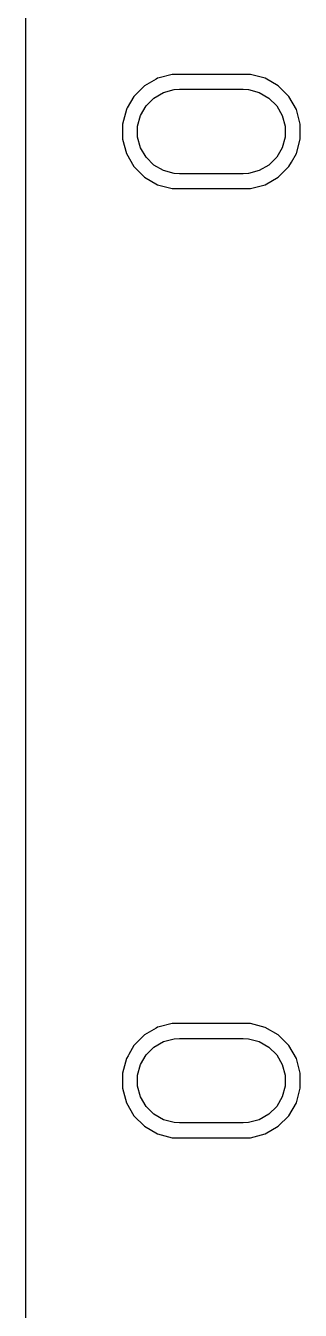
# Model space of a CAD drawing. Header units: inches. Extents: x 5.14 to 7.4, y -4.57 to -3.18.
# Drawn here: x 5.1406 to 5.2428, y -4.136 to -3.6575 of the extents above; entities that cross this region are included whole.
import ezdxf

# ---------------------------------------------------------------- set-up
doc = ezdxf.new("R2010")
doc.units = ezdxf.units.IN
doc.header["$MEASUREMENT"] = 0
doc.layers.add('In2.Cu', color=33, linetype='CONTINUOUS', true_color=0xce7d2c)

msp = doc.modelspace()

# ---------------------------------------------------------------- linework, layer by layer
at = {"layer": 'In2.Cu', "linetype": 'CONTINUOUS'}
for p, q in [((5.14062, -3.69411), (5.14062, -3.62668)), ((5.18911, -3.67741), (5.18482, -3.67989)), ((5.18963, -3.67701), (5.18911, -3.67741)), ((5.19029, -3.67692), (5.18963, -3.67701)), ((5.19507, -3.67564), (5.19029, -3.67692)), ((5.2243, -3.67564), (5.19507, -3.67564)), ((5.22971, -3.67709), (5.2243, -3.67564)), ((5.2243, -3.67564), (5.2243, -3.67564)), ((5.23455, -3.67989), (5.22971, -3.67709)), ((5.18086, -3.68385), (5.17842, -3.68807)), ((5.18482, -3.67989), (5.18086, -3.68385)), ((5.18086, -3.68385), (5.18086, -3.68385)), ((5.18086, -3.68385), (5.18086, -3.68385)), ((5.18086, -3.68385), (5.18086, -3.68385)), ((5.18482, -3.67989), (5.18482, -3.67989)), ((5.18538, -3.68732), (5.18829, -3.68442)), ((5.18829, -3.68442), (5.19185, -3.68236)), ((5.19185, -3.68236), (5.19582, -3.6813)), ((5.19582, -3.6813), (5.19787, -3.68116)), ((5.19787, -3.68116), (5.2215, -3.68116)), ((5.2215, -3.68116), (5.22355, -3.6813)), ((5.22355, -3.6813), (5.22752, -3.68236)), ((5.22752, -3.68236), (5.23108, -3.68442)), ((5.23108, -3.68442), (5.23399, -3.68732)), ((5.23851, -3.68385), (5.23455, -3.67989)), ((5.24131, -3.6887), (5.23851, -3.68385)), ((5.17806, -3.6887), (5.17661, -3.69411)), ((5.17812, -3.6886), (5.17806, -3.6887)), ((5.17842, -3.68807), (5.17812, -3.6886)), ((5.17842, -3.68807), (5.17842, -3.68807)), ((5.18332, -3.69088), (5.18538, -3.68732)), ((5.23399, -3.68732), (5.23605, -3.69088)), ((5.24276, -3.69411), (5.24131, -3.6887)), ((5.14062, -4.04765), (5.14062, -3.69411)), ((5.17661, -3.69411), (5.17661, -3.69971)), ((5.18226, -3.69485), (5.18332, -3.69088)), ((5.23605, -3.69088), (5.23711, -3.69485)), ((5.24276, -3.69971), (5.24276, -3.69411)), ((5.18226, -3.69896), (5.18226, -3.69485)), ((5.18332, -3.70294), (5.18226, -3.69896)), ((5.23711, -3.69896), (5.23605, -3.70294)), ((5.23711, -3.69485), (5.23711, -3.69896)), ((5.17661, -3.69971), (5.17806, -3.70512)), ((5.18538, -3.7065), (5.18332, -3.70294)), ((5.23605, -3.70294), (5.23399, -3.7065)), ((5.24131, -3.70512), (5.24276, -3.69971)), ((5.17806, -3.70512), (5.18086, -3.70997)), ((5.18829, -3.7094), (5.18538, -3.7065)), ((5.23399, -3.7065), (5.23108, -3.7094)), ((5.23851, -3.70997), (5.23949, -3.70828)), ((5.23949, -3.70828), (5.24131, -3.70512)), ((5.18086, -3.70997), (5.18482, -3.71393)), ((5.19185, -3.71146), (5.18829, -3.7094)), ((5.19582, -3.71252), (5.19185, -3.71146)), ((5.19787, -3.71266), (5.19582, -3.71252)), ((5.2215, -3.71266), (5.19787, -3.71266)), ((5.22355, -3.71252), (5.2215, -3.71266)), ((5.22752, -3.71146), (5.22355, -3.71252)), ((5.23108, -3.7094), (5.22752, -3.71146)), ((5.23455, -3.71393), (5.23851, -3.70997)), ((5.18482, -3.71393), (5.18967, -3.71673)), ((5.18967, -3.71673), (5.19507, -3.71818)), ((5.2243, -3.71818), (5.22971, -3.71673)), ((5.22971, -3.71673), (5.23455, -3.71393)), ((5.19507, -3.71818), (5.19507, -3.71818)), ((5.19507, -3.71818), (5.2243, -3.71818)), ((5.2243, -3.71818), (5.2243, -3.71818)), ((5.18482, -4.03343), (5.18086, -4.03739)), ((5.18911, -4.03096), (5.18482, -4.03343)), ((5.18482, -4.03343), (5.18482, -4.03343)), ((5.18963, -4.03055), (5.18911, -4.03096)), ((5.19029, -4.03047), (5.18963, -4.03055)), ((5.19507, -4.02919), (5.19029, -4.03047)), ((5.2243, -4.02919), (5.19507, -4.02919)), ((5.22971, -4.03063), (5.2243, -4.02919)), ((5.2243, -4.02919), (5.2243, -4.02919)), ((5.23455, -4.03343), (5.22971, -4.03063)), ((5.23851, -4.03739), (5.23455, -4.03343)), ((5.18086, -4.03739), (5.17894, -4.0407)), ((5.18086, -4.03739), (5.18086, -4.03739)), ((5.18086, -4.03739), (5.18086, -4.03739)), ((5.18538, -4.04087), (5.18829, -4.03796)), ((5.18829, -4.03796), (5.19185, -4.0359)), ((5.19185, -4.0359), (5.19582, -4.03484)), ((5.19582, -4.03484), (5.19787, -4.0347)), ((5.19787, -4.0347), (5.2215, -4.0347)), ((5.2215, -4.0347), (5.22355, -4.03484)), ((5.22355, -4.03484), (5.22752, -4.0359)), ((5.22752, -4.0359), (5.23108, -4.03796)), ((5.23108, -4.03796), (5.23399, -4.04087)), ((5.24131, -4.04224), (5.23851, -4.03739)), ((5.17806, -4.04224), (5.17661, -4.04765)), ((5.17868, -4.04116), (5.17806, -4.04224)), ((5.17894, -4.0407), (5.17868, -4.04116)), ((5.17894, -4.0407), (5.17894, -4.0407)), ((5.18332, -4.04443), (5.18538, -4.04087)), ((5.23399, -4.04087), (5.23605, -4.04443)), ((5.24276, -4.04765), (5.24131, -4.04224)), ((5.14062, -4.10766), (5.14062, -4.04765)), ((5.17661, -4.04765), (5.17661, -4.05325)), ((5.18226, -4.0484), (5.18332, -4.04443)), ((5.23605, -4.04443), (5.23711, -4.0484)), ((5.24276, -4.05325), (5.24276, -4.04765)), ((5.18226, -4.05251), (5.18226, -4.0484)), ((5.18332, -4.05648), (5.18226, -4.05251)), ((5.23711, -4.05251), (5.23605, -4.05648)), ((5.23711, -4.0484), (5.23711, -4.05251)), ((5.17661, -4.05325), (5.17806, -4.05866)), ((5.18538, -4.06004), (5.18332, -4.05648)), ((5.23605, -4.05648), (5.23399, -4.06004)), ((5.24131, -4.05866), (5.24276, -4.05325)), ((5.17806, -4.05866), (5.18086, -4.06351)), ((5.18829, -4.06295), (5.18538, -4.06004)), ((5.23399, -4.06004), (5.23108, -4.06295)), ((5.23851, -4.06351), (5.24131, -4.05866)), ((5.18086, -4.06351), (5.18482, -4.06747)), ((5.19185, -4.065), (5.18829, -4.06295)), ((5.19582, -4.06607), (5.19185, -4.065)), ((5.19787, -4.0662), (5.19582, -4.06607)), ((5.2215, -4.0662), (5.19787, -4.0662)), ((5.22355, -4.06607), (5.2215, -4.0662)), ((5.22752, -4.065), (5.22355, -4.06607)), ((5.23108, -4.06295), (5.22752, -4.065)), ((5.23455, -4.06747), (5.23851, -4.06351)), ((5.18482, -4.06747), (5.18967, -4.07027)), ((5.18967, -4.07027), (5.19507, -4.07172)), ((5.19507, -4.07172), (5.19507, -4.07172)), ((5.19507, -4.07172), (5.2243, -4.07172)), ((5.2243, -4.07172), (5.22971, -4.07027)), ((5.2243, -4.07172), (5.2243, -4.07172)), ((5.22971, -4.07027), (5.23455, -4.06747)), ((5.14062, -4.17065), (5.14062, -4.10766))]:
    msp.add_line(p, q, dxfattribs=at)

doc.saveas('drawing.dxf')
